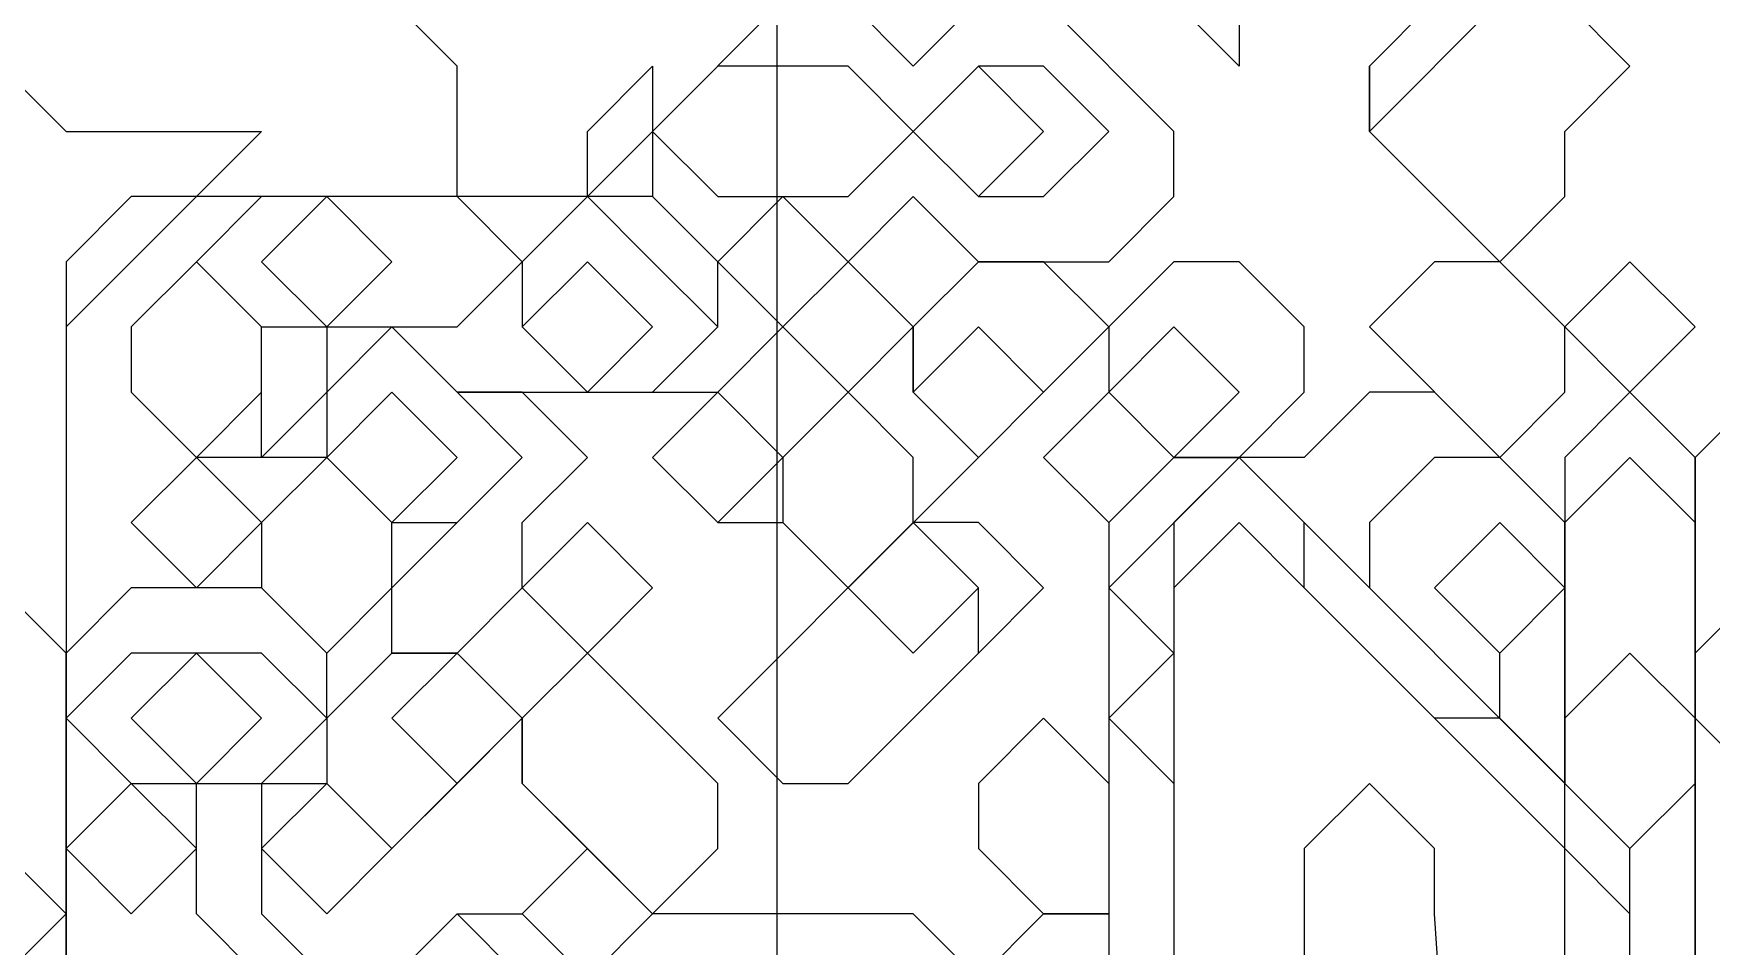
# Model space of a CAD drawing. Extents: x 46 to 224, y 52 to 151.
# Drawn here: x 163.21 to 178.54, y 69.37 to 77.71 of the extents above; entities that cross this region are included whole.
import ezdxf

# ---------------------------------------------------------------- set-up
doc = ezdxf.new("R2010")
doc.units = 0
doc.layers.add('OUTLINE', color=1, linetype='CONTINUOUS')

msp = doc.modelspace()

# ---------------------------------------------------------------- linework, layer by layer
for p, q in [((167.077, 77.4088), (166.4818, 78.004)), ((170.0532, 78.004), (168.8627, 76.8135)), ((171.2437, 77.4088), (170.6484, 78.004)), ((171.8389, 78.004), (171.2437, 77.4088)), ((173.6246, 76.8135), (172.4341, 78.004)), ((174.2198, 77.4088), (173.6246, 78.004)), ((174.2198, 78.004), (174.2198, 77.4088)), ((175.4103, 77.4088), (176.0056, 78.004)), ((176.0056, 78.004), (175.4103, 77.4088)), ((175.4103, 77.4088), (176.0056, 78.004)), ((176.0056, 78.004), (175.4103, 77.4088)), ((176.6008, 78.004), (175.4103, 76.8135)), ((177.7913, 77.4088), (177.196, 78.004)), ((162.9103, 77.4088), (163.5056, 76.8135)), ((167.077, 76.8135), (167.077, 77.4088)), ((168.2675, 76.8135), (168.8627, 77.4088)), ((168.8627, 77.4088), (168.8627, 76.8135)), ((169.4579, 77.4088), (168.8627, 76.8135)), ((170.6484, 77.4088), (169.4579, 77.4088)), ((171.2437, 76.8135), (170.6484, 77.4088)), ((171.8389, 77.4088), (171.2437, 76.8135)), ((171.8389, 77.4088), (171.2437, 76.8135)), ((171.8389, 77.4088), (171.2437, 76.8135)), ((172.4341, 77.4088), (171.8389, 77.4088)), ((172.4341, 76.8135), (171.8389, 77.4088)), ((172.4341, 76.8135), (171.8389, 77.4088)), ((173.0294, 76.8135), (172.4341, 77.4088)), ((175.4103, 76.8135), (175.4103, 77.4088)), ((175.4103, 77.4088), (175.4103, 76.8135)), ((177.196, 76.8135), (177.7913, 77.4088)), ((163.5056, 76.8135), (165.2913, 76.8135)), ((165.2913, 76.8135), (164.696, 76.2183)), ((167.077, 76.2183), (167.077, 76.8135)), ((168.8627, 76.8135), (168.2675, 76.2183)), ((168.2675, 76.2183), (168.2675, 76.8135)), ((168.8627, 76.8135), (168.8627, 76.2183)), ((168.8627, 76.8135), (169.4579, 76.2183)), ((170.6484, 76.2183), (171.2437, 76.8135)), ((171.2437, 76.8135), (171.8389, 76.2183)), ((171.2437, 76.8135), (171.8389, 76.2183)), ((171.2437, 76.8135), (171.8389, 76.2183)), ((171.8389, 76.2183), (172.4341, 76.8135)), ((171.8389, 76.2183), (172.4341, 76.8135)), ((172.4341, 76.2183), (173.0294, 76.8135)), ((173.6246, 76.2183), (173.6246, 76.8135)), ((175.4103, 76.8135), (176.6008, 75.623)), ((177.196, 76.2183), (177.196, 76.8135)), ((164.1008, 76.2183), (163.5056, 75.623)), ((164.696, 76.2183), (163.5056, 75.0278)), ((164.696, 76.2183), (164.1008, 76.2183)), ((165.2913, 76.2183), (164.696, 75.623)), ((168.8627, 76.2183), (164.696, 76.2183)), ((165.2913, 76.2183), (164.696, 75.623)), ((165.2913, 76.2183), (164.696, 75.623)), ((165.8865, 76.2183), (165.2913, 76.2183)), ((167.077, 76.2183), (165.2913, 76.2183)), ((165.8865, 76.2183), (165.2913, 75.623)), ((167.077, 76.2183), (165.2913, 76.2183)), ((166.4818, 75.623), (165.8865, 76.2183)), ((166.4818, 75.623), (165.8865, 76.2183)), ((168.8627, 76.2183), (167.077, 76.2183)), ((167.6722, 75.623), (167.077, 76.2183)), ((167.6722, 75.623), (167.077, 76.2183)), ((168.2675, 76.2183), (167.6722, 75.623)), ((168.2675, 76.2183), (167.6722, 75.623)), ((168.8627, 75.623), (168.2675, 76.2183)), ((168.8627, 75.623), (168.2675, 76.2183)), ((168.8627, 76.2183), (169.4579, 75.623)), ((169.4579, 75.623), (168.8627, 76.2183)), ((169.4579, 75.623), (168.8627, 76.2183)), ((169.4579, 76.2183), (170.6484, 76.2183)), ((170.0532, 76.2183), (169.4579, 75.623)), ((170.6484, 75.623), (170.0532, 76.2183)), ((171.2437, 76.2183), (170.6484, 75.623)), ((171.2437, 76.2183), (170.6484, 75.623)), ((171.2437, 76.2183), (170.6484, 75.623)), ((171.2437, 76.2183), (170.6484, 75.623)), ((171.8389, 75.623), (171.2437, 76.2183)), ((171.8389, 75.623), (171.2437, 76.2183)), ((171.8389, 75.623), (171.2437, 76.2183)), ((171.8389, 75.623), (171.2437, 76.2183)), ((171.8389, 76.2183), (172.4341, 76.2183)), ((173.0294, 75.623), (173.6246, 76.2183)), ((176.6008, 75.623), (177.196, 76.2183)), ((163.5056, 75.623), (163.5056, 68.4802)), ((164.696, 75.623), (164.1008, 75.0278)), ((164.696, 75.623), (164.1008, 75.0278)), ((164.696, 75.623), (165.2913, 75.0278)), ((164.696, 75.623), (165.2913, 75.0278)), ((165.2913, 75.0278), (164.696, 75.623)), ((164.696, 75.623), (165.2913, 75.0278)), ((165.2913, 75.0278), (164.696, 75.623)), ((165.2913, 75.623), (165.8865, 75.0278)), ((165.8865, 75.0278), (166.4818, 75.623)), ((165.8865, 75.0278), (166.4818, 75.623)), ((167.077, 75.0278), (167.6722, 75.623)), ((167.077, 75.0278), (167.6722, 75.623)), ((168.2675, 75.623), (167.6722, 75.0278)), ((167.6722, 75.623), (167.6722, 75.0278)), ((168.2675, 75.623), (167.6722, 75.0278)), ((168.2675, 75.623), (167.6722, 75.0278)), ((167.6722, 75.623), (167.6722, 75.0278)), ((168.8627, 75.0278), (168.2675, 75.623)), ((168.8627, 75.0278), (168.2675, 75.623)), ((168.8627, 75.0278), (168.2675, 75.623)), ((169.4579, 75.0278), (168.8627, 75.623)), ((169.4579, 75.0278), (168.8627, 75.623)), ((169.4579, 75.0278), (169.4579, 75.623)), ((169.4579, 75.623), (170.0532, 75.0278)), ((170.0532, 75.0278), (170.6484, 75.623)), ((170.6484, 75.623), (170.0532, 75.0278)), ((170.6484, 75.623), (170.0532, 75.0278)), ((170.6484, 75.623), (171.2437, 75.0278)), ((170.6484, 75.623), (171.2437, 75.0278)), ((170.6484, 75.623), (171.2437, 75.0278)), ((171.2437, 75.0278), (170.6484, 75.623)), ((171.2437, 75.0278), (170.6484, 75.623)), ((170.6484, 75.623), (171.2437, 75.0278)), ((171.2437, 75.0278), (171.8389, 75.623)), ((171.2437, 75.0278), (171.8389, 75.623)), ((171.8389, 75.623), (171.2437, 75.0278)), ((171.2437, 75.0278), (171.8389, 75.623)), ((171.2437, 75.0278), (171.8389, 75.623)), ((171.2437, 75.0278), (171.8389, 75.623)), ((171.8389, 75.623), (173.0294, 75.623)), ((172.4341, 75.623), (171.8389, 75.623)), ((173.0294, 75.0278), (172.4341, 75.623)), ((173.6246, 75.623), (173.0294, 75.0278)), ((174.2198, 75.623), (173.6246, 75.623)), ((174.8151, 75.0278), (174.2198, 75.623)), ((176.0056, 75.623), (175.4103, 75.0278)), ((176.6008, 75.623), (176.0056, 75.623)), ((177.196, 75.0278), (176.6008, 75.623)), ((177.7913, 75.623), (177.196, 75.0278)), ((178.3865, 75.0278), (177.7913, 75.623)), ((163.5056, 75.0278), (163.5056, 71.4564)), ((164.1008, 75.0278), (164.1008, 74.4326)), ((164.1008, 75.0278), (164.1008, 74.4326)), ((165.2913, 75.0278), (165.8865, 75.0278)), ((165.2913, 75.0278), (165.8865, 75.0278)), ((165.2913, 74.4326), (165.2913, 75.0278)), ((165.2913, 75.0278), (165.8865, 75.0278)), ((165.2913, 74.4326), (165.2913, 75.0278)), ((165.2913, 75.0278), (167.077, 75.0278)), ((165.2913, 74.4326), (165.2913, 75.0278)), ((165.2913, 75.0278), (167.077, 75.0278)), ((165.2913, 74.4326), (165.2913, 75.0278)), ((165.8865, 75.0278), (165.8865, 74.4326)), ((165.8865, 75.0278), (165.8865, 73.8373)), ((166.4818, 75.0278), (165.8865, 74.4326)), ((166.4818, 75.0278), (165.8865, 74.4326)), ((167.077, 74.4326), (166.4818, 75.0278)), ((167.077, 74.4326), (166.4818, 75.0278)), ((167.6722, 75.0278), (168.2675, 74.4326)), ((167.6722, 75.0278), (168.2675, 74.4326)), ((167.6722, 75.0278), (168.2675, 74.4326)), ((167.6722, 75.0278), (168.2675, 74.4326)), ((167.6722, 75.0278), (168.2675, 74.4326)), ((168.2675, 74.4326), (168.8627, 75.0278)), ((168.2675, 74.4326), (168.8627, 75.0278)), ((168.2675, 74.4326), (168.8627, 75.0278)), ((168.8627, 74.4326), (169.4579, 75.0278)), ((168.8627, 74.4326), (169.4579, 75.0278)), ((168.8627, 74.4326), (169.4579, 75.0278)), ((170.0532, 75.0278), (169.4579, 74.4326)), ((170.0532, 75.0278), (169.4579, 74.4326)), ((170.0532, 75.0278), (169.4579, 74.4326)), ((170.0532, 75.0278), (169.4579, 74.4326)), ((170.6484, 74.4326), (170.0532, 75.0278)), ((170.6484, 74.4326), (170.0532, 75.0278)), ((170.6484, 74.4326), (170.0532, 75.0278)), ((170.0532, 75.0278), (170.6484, 74.4326)), ((170.0532, 75.0278), (170.6484, 74.4326)), ((170.6484, 74.4326), (170.0532, 75.0278)), ((170.6484, 74.4326), (171.2437, 75.0278)), ((170.6484, 74.4326), (171.2437, 75.0278)), ((171.2437, 74.4326), (171.2437, 75.0278)), ((171.2437, 75.0278), (171.2437, 74.4326)), ((171.8389, 75.0278), (171.2437, 74.4326)), ((172.4341, 74.4326), (171.8389, 75.0278)), ((172.4341, 74.4326), (173.0294, 75.0278)), ((173.0294, 75.0278), (173.0294, 74.4326)), ((173.6246, 75.0278), (173.0294, 74.4326)), ((174.2198, 74.4326), (173.6246, 75.0278)), ((174.8151, 74.4326), (174.8151, 75.0278)), ((175.4103, 75.0278), (176.6008, 73.8373)), ((177.196, 74.4326), (177.196, 75.0278)), ((177.196, 75.0278), (177.7913, 74.4326)), ((177.7913, 74.4326), (178.3865, 75.0278)), ((164.1008, 74.4326), (164.696, 73.8373)), ((164.1008, 74.4326), (164.696, 73.8373)), ((164.696, 73.8373), (165.2913, 74.4326)), ((164.696, 73.8373), (165.2913, 74.4326)), ((164.696, 73.8373), (165.2913, 74.4326)), ((165.8865, 74.4326), (165.2913, 73.8373)), ((165.2913, 73.8373), (165.2913, 74.4326)), ((166.4818, 74.4326), (165.8865, 73.8373)), ((165.8865, 74.4326), (165.8865, 73.8373)), ((165.8865, 74.4326), (165.8865, 73.8373)), ((167.077, 73.8373), (166.4818, 74.4326)), ((167.6722, 74.4326), (167.077, 74.4326)), ((167.077, 74.4326), (169.4579, 74.4326)), ((167.6722, 73.8373), (167.077, 74.4326)), ((167.077, 74.4326), (168.8627, 74.4326)), ((167.6722, 73.8373), (167.077, 74.4326)), ((167.6722, 73.8373), (167.077, 74.4326)), ((168.2675, 73.8373), (167.6722, 74.4326)), ((168.2675, 74.4326), (168.8627, 74.4326)), ((168.2675, 74.4326), (168.8627, 74.4326)), ((169.4579, 74.4326), (168.8627, 73.8373)), ((169.4579, 74.4326), (168.8627, 73.8373)), ((169.4579, 74.4326), (170.0532, 73.8373)), ((169.4579, 74.4326), (170.0532, 73.8373)), ((169.4579, 74.4326), (170.0532, 73.8373)), ((170.0532, 73.8373), (169.4579, 74.4326)), ((169.4579, 74.4326), (170.0532, 73.8373)), ((170.0532, 73.8373), (170.6484, 74.4326)), ((170.0532, 73.8373), (170.6484, 74.4326)), ((170.6484, 74.4326), (170.0532, 73.8373)), ((170.0532, 73.8373), (170.6484, 74.4326)), ((170.0532, 73.8373), (170.6484, 74.4326)), ((171.2437, 73.8373), (170.6484, 74.4326)), ((171.8389, 73.8373), (171.2437, 74.4326)), ((171.2437, 74.4326), (171.8389, 73.8373)), ((171.2437, 74.4326), (171.8389, 73.8373)), ((171.8389, 73.8373), (172.4341, 74.4326)), ((171.8389, 73.8373), (172.4341, 74.4326)), ((173.0294, 74.4326), (172.4341, 73.8373)), ((173.0294, 74.4326), (172.4341, 73.8373)), ((173.0294, 74.4326), (173.6246, 73.8373)), ((173.0294, 74.4326), (173.6246, 73.8373)), ((173.6246, 73.8373), (173.0294, 74.4326)), ((173.6246, 73.8373), (173.0294, 74.4326)), ((173.6246, 73.8373), (174.2198, 74.4326)), ((174.2198, 73.8373), (174.8151, 74.4326)), ((175.4103, 74.4326), (174.8151, 73.8373)), ((175.4103, 74.4326), (174.8151, 73.8373)), ((176.0056, 74.4326), (175.4103, 74.4326)), ((176.0056, 74.4326), (175.4103, 74.4326)), ((177.196, 73.2421), (176.0056, 74.4326)), ((177.196, 73.2421), (176.0056, 74.4326)), ((176.6008, 73.8373), (177.196, 74.4326)), ((177.7913, 74.4326), (177.196, 73.8373)), ((177.7913, 74.4326), (177.196, 73.8373)), ((178.3865, 73.8373), (177.7913, 74.4326)), ((178.3865, 73.8373), (177.7913, 74.4326)), ((178.9818, 74.4326), (178.3865, 73.8373)), ((178.9818, 74.4326), (178.3865, 73.8373)), ((164.696, 73.8373), (164.1008, 73.2421)), ((164.696, 73.8373), (164.1008, 73.2421)), ((164.696, 73.8373), (164.1008, 73.2421)), ((165.2913, 73.2421), (164.696, 73.8373)), ((165.8865, 73.8373), (164.696, 73.8373)), ((165.2913, 73.2421), (164.696, 73.8373)), ((165.2913, 73.2421), (164.696, 73.8373)), ((165.8865, 73.8373), (165.2913, 73.2421)), ((165.8865, 73.8373), (165.2913, 73.2421)), ((165.8865, 73.8373), (166.4818, 73.2421)), ((165.8865, 73.8373), (166.4818, 73.2421)), ((166.4818, 73.2421), (165.8865, 73.8373)), ((165.8865, 73.8373), (166.4818, 73.2421)), ((166.4818, 73.2421), (165.8865, 73.8373)), ((166.4818, 73.2421), (167.077, 73.8373)), ((166.4818, 72.6468), (167.6722, 73.8373)), ((167.077, 73.2421), (167.6722, 73.8373)), ((167.077, 73.2421), (167.6722, 73.8373)), ((167.6722, 73.2421), (168.2675, 73.8373)), ((168.8627, 73.8373), (169.4579, 73.2421)), ((168.8627, 73.8373), (169.4579, 73.2421)), ((169.4579, 73.2421), (170.0532, 73.8373)), ((170.0532, 73.8373), (170.0532, 73.2421)), ((170.6484, 72.6468), (171.8389, 73.8373)), ((171.2437, 73.2421), (171.2437, 73.8373)), ((172.4341, 73.8373), (173.0294, 73.2421)), ((172.4341, 73.8373), (173.0294, 73.2421)), ((173.6246, 73.8373), (173.0294, 73.2421)), ((173.6246, 73.8373), (173.0294, 73.2421)), ((174.2198, 73.8373), (173.0294, 72.6468)), ((174.2198, 73.8373), (173.0294, 72.6468)), ((173.0294, 73.2421), (173.6246, 73.8373)), ((174.2198, 73.8373), (173.0294, 72.6468)), ((173.0294, 73.2421), (173.6246, 73.8373)), ((174.2198, 73.8373), (173.6246, 73.2421)), ((174.8151, 73.8373), (173.6246, 73.8373)), ((174.8151, 73.8373), (173.6246, 73.8373)), ((173.6246, 73.8373), (174.2198, 73.8373)), ((174.2198, 73.8373), (173.6246, 73.2421)), ((177.7913, 70.2659), (174.2198, 73.8373)), ((175.4103, 72.6468), (174.2198, 73.8373)), ((177.7913, 70.2659), (174.2198, 73.8373)), ((174.8151, 73.2421), (174.2198, 73.8373)), ((177.7913, 70.2659), (174.2198, 73.8373)), ((176.0056, 73.8373), (175.4103, 73.2421)), ((176.6008, 73.8373), (176.0056, 73.8373)), ((177.196, 73.2421), (176.6008, 73.8373)), ((177.196, 73.8373), (177.196, 70.8611)), ((177.196, 73.8373), (177.196, 70.8611)), ((177.7913, 73.8373), (177.196, 73.2421)), ((178.3865, 73.2421), (177.7913, 73.8373)), ((178.3865, 73.8373), (178.3865, 68.4802)), ((178.3865, 68.4802), (178.3865, 73.8373)), ((178.3865, 73.8373), (178.3865, 68.4802)), ((178.3865, 68.4802), (178.3865, 73.8373)), ((164.1008, 73.2421), (164.696, 72.6468)), ((164.1008, 73.2421), (164.696, 72.6468)), ((164.1008, 73.2421), (164.696, 72.6468)), ((164.696, 72.6468), (165.2913, 73.2421)), ((164.696, 72.6468), (165.2913, 73.2421)), ((164.696, 72.6468), (165.2913, 73.2421)), ((165.2913, 73.2421), (165.2913, 72.6468)), ((165.2913, 73.2421), (165.2913, 72.6468)), ((166.4818, 73.2421), (167.077, 73.2421)), ((166.4818, 72.6468), (166.4818, 73.2421)), ((166.4818, 73.2421), (167.077, 73.2421)), ((166.4818, 72.6468), (166.4818, 73.2421)), ((167.6722, 72.6468), (167.6722, 73.2421)), ((168.2675, 73.2421), (167.6722, 72.6468)), ((168.8627, 72.6468), (168.2675, 73.2421)), ((169.4579, 73.2421), (170.0532, 73.2421)), ((171.2437, 73.2421), (169.4579, 71.4564)), ((171.2437, 73.2421), (169.4579, 71.4564)), ((170.0532, 73.2421), (170.6484, 72.6468)), ((170.0532, 73.2421), (170.6484, 72.6468)), ((171.2437, 73.2421), (170.6484, 72.6468)), ((170.6484, 72.6468), (171.2437, 73.2421)), ((171.2437, 73.2421), (170.6484, 72.6468)), ((171.2437, 73.2421), (170.6484, 72.6468)), ((171.2437, 73.2421), (170.6484, 72.6468)), ((171.8389, 72.6468), (171.2437, 73.2421)), ((171.8389, 73.2421), (171.2437, 73.2421)), ((171.8389, 72.6468), (171.2437, 73.2421)), ((171.8389, 72.6468), (171.2437, 73.2421)), ((171.8389, 72.6468), (171.2437, 73.2421)), ((171.8389, 72.6468), (171.2437, 73.2421)), ((172.4341, 72.6468), (171.8389, 73.2421)), ((173.0294, 73.2421), (173.0294, 70.8611)), ((173.0294, 73.2421), (173.0294, 70.8611)), ((173.6246, 73.2421), (173.6246, 58.3611)), ((173.6246, 73.2421), (173.6246, 58.3611)), ((174.2198, 73.2421), (173.6246, 72.6468)), ((174.2198, 73.2421), (173.6246, 72.6468)), ((174.8151, 72.6468), (174.2198, 73.2421)), ((174.8151, 72.6468), (174.2198, 73.2421)), ((174.8151, 72.6468), (174.8151, 73.2421)), ((175.4103, 73.2421), (175.4103, 72.6468)), ((176.6008, 73.2421), (176.0056, 72.6468)), ((176.6008, 73.2421), (176.0056, 72.6468)), ((177.196, 72.6468), (176.6008, 73.2421)), ((177.196, 72.6468), (176.6008, 73.2421)), ((177.196, 70.8611), (177.196, 73.2421)), ((177.196, 70.8611), (177.196, 73.2421)), ((177.196, 72.6468), (177.196, 73.2421)), ((177.196, 73.2421), (177.196, 70.8611)), ((178.3865, 72.6468), (178.3865, 73.2421)), ((163.5056, 72.0516), (162.9103, 72.6468)), ((163.5056, 72.0516), (162.9103, 72.6468)), ((164.1008, 72.6468), (163.5056, 72.0516)), ((164.1008, 72.6468), (163.5056, 72.0516)), ((165.2913, 72.6468), (164.1008, 72.6468)), ((165.2913, 72.6468), (164.1008, 72.6468)), ((165.2913, 72.6468), (165.8865, 72.0516)), ((165.8865, 72.0516), (165.2913, 72.6468)), ((165.2913, 72.6468), (165.8865, 72.0516)), ((165.8865, 72.0516), (165.2913, 72.6468)), ((165.8865, 72.0516), (166.4818, 72.6468)), ((165.8865, 72.0516), (166.4818, 72.6468)), ((166.4818, 72.0516), (166.4818, 72.6468)), ((167.077, 72.0516), (167.6722, 72.6468)), ((167.6722, 72.6468), (168.2675, 72.0516)), ((168.2675, 72.0516), (168.8627, 72.6468)), ((170.6484, 72.6468), (171.2437, 72.0516)), ((170.6484, 72.6468), (171.2437, 72.0516)), ((170.6484, 72.6468), (171.2437, 72.0516)), ((170.6484, 72.6468), (171.2437, 72.0516)), ((171.2437, 72.0516), (171.8389, 72.6468)), ((171.2437, 72.0516), (171.8389, 72.6468)), ((171.2437, 72.0516), (171.8389, 72.6468)), ((171.2437, 72.0516), (171.8389, 72.6468)), ((171.8389, 72.0516), (172.4341, 72.6468)), ((171.8389, 72.0516), (171.8389, 72.6468)), ((173.0294, 72.6468), (173.0294, 67.8849)), ((173.0294, 72.6468), (173.6246, 72.0516)), ((173.0294, 72.6468), (173.6246, 72.0516)), ((173.6246, 72.6468), (173.6246, 58.3611)), ((173.6246, 72.6468), (173.6246, 58.3611)), ((176.0056, 71.4564), (174.8151, 72.6468)), ((175.4103, 72.0516), (174.8151, 72.6468)), ((175.4103, 72.0516), (174.8151, 72.6468)), ((176.0056, 72.6468), (176.6008, 72.0516)), ((176.0056, 72.6468), (176.6008, 72.0516)), ((176.6008, 72.0516), (177.196, 72.6468)), ((176.6008, 72.0516), (177.196, 72.6468)), ((176.6008, 72.0516), (177.196, 72.6468)), ((178.3865, 70.8611), (178.3865, 72.6468)), ((178.9818, 72.6468), (178.3865, 72.0516)), ((164.1008, 72.0516), (163.5056, 71.4564)), ((163.5056, 69.0754), (163.5056, 72.0516)), ((163.5056, 69.0754), (163.5056, 72.0516)), ((163.5056, 72.0516), (163.5056, 71.4564)), ((163.5056, 72.0516), (163.5056, 71.4564)), ((165.2913, 72.0516), (164.1008, 72.0516)), ((164.696, 72.0516), (164.1008, 71.4564)), ((164.696, 72.0516), (164.1008, 71.4564)), ((165.2913, 72.0516), (164.696, 72.0516)), ((165.2913, 71.4564), (164.696, 72.0516)), ((165.8865, 71.4564), (165.2913, 72.0516)), ((165.8865, 71.4564), (165.2913, 72.0516)), ((165.8865, 71.4564), (165.8865, 72.0516)), ((166.4818, 72.0516), (165.8865, 71.4564)), ((165.8865, 71.4564), (165.8865, 72.0516)), ((166.4818, 72.0516), (165.8865, 71.4564)), ((167.077, 72.0516), (166.4818, 71.4564)), ((167.077, 72.0516), (166.4818, 72.0516)), ((166.4818, 72.0516), (167.077, 72.0516)), ((167.077, 72.0516), (166.4818, 72.0516)), ((167.077, 72.0516), (166.4818, 72.0516)), ((167.077, 72.0516), (166.4818, 71.4564)), ((167.077, 72.0516), (166.4818, 72.0516)), ((167.6722, 71.4564), (167.077, 72.0516)), ((167.6722, 71.4564), (167.077, 72.0516)), ((167.6722, 71.4564), (167.077, 72.0516)), ((167.6722, 71.4564), (167.077, 72.0516)), ((167.6722, 71.4564), (167.077, 72.0516)), ((167.6722, 71.4564), (167.077, 72.0516)), ((168.2675, 72.0516), (167.6722, 71.4564)), ((168.8627, 71.4564), (168.2675, 72.0516)), ((170.6484, 70.8611), (171.8389, 72.0516)), ((170.6484, 70.8611), (171.8389, 72.0516)), ((173.6246, 72.0516), (173.0294, 71.4564)), ((173.6246, 72.0516), (173.0294, 71.4564)), ((177.196, 70.2659), (175.4103, 72.0516)), ((177.196, 70.2659), (175.4103, 72.0516)), ((176.6008, 71.4564), (176.6008, 72.0516)), ((177.7913, 72.0516), (177.196, 71.4564)), ((177.7913, 72.0516), (177.196, 71.4564)), ((178.3865, 71.4564), (177.7913, 72.0516)), ((178.3865, 71.4564), (177.7913, 72.0516)), ((178.3865, 72.0516), (178.3865, 71.4564)), ((163.5056, 71.4564), (164.1008, 70.8611)), ((163.5056, 71.4564), (164.1008, 70.8611)), ((163.5056, 71.4564), (164.1008, 70.8611)), ((163.5056, 71.4564), (164.1008, 70.8611)), ((164.1008, 71.4564), (164.696, 70.8611)), ((164.1008, 71.4564), (164.696, 70.8611)), ((164.696, 70.8611), (165.2913, 71.4564)), ((165.2913, 70.8611), (165.8865, 71.4564)), ((165.2913, 70.8611), (165.8865, 71.4564)), ((165.2913, 70.8611), (165.8865, 71.4564)), ((165.2913, 70.8611), (165.8865, 71.4564)), ((165.8865, 71.4564), (165.8865, 70.8611)), ((165.8865, 71.4564), (165.8865, 70.8611)), ((166.4818, 71.4564), (167.077, 70.8611)), ((166.4818, 70.2659), (167.6722, 71.4564)), ((166.4818, 71.4564), (167.077, 70.8611)), ((167.077, 70.8611), (167.6722, 71.4564)), ((167.077, 70.8611), (167.6722, 71.4564)), ((167.077, 70.8611), (167.6722, 71.4564)), ((167.077, 70.8611), (167.6722, 71.4564)), ((167.6722, 70.8611), (167.6722, 71.4564)), ((167.6722, 71.4564), (167.6722, 70.8611)), ((169.4579, 70.8611), (168.8627, 71.4564)), ((169.4579, 71.4564), (170.0532, 70.8611)), ((169.4579, 71.4564), (170.0532, 70.8611)), ((172.4341, 71.4564), (171.8389, 70.8611)), ((172.4341, 71.4564), (171.8389, 70.8611)), ((173.0294, 70.8611), (172.4341, 71.4564)), ((173.0294, 70.8611), (172.4341, 71.4564)), ((173.0294, 71.4564), (173.6246, 70.8611)), ((173.0294, 71.4564), (173.6246, 70.8611)), ((176.6008, 71.4564), (176.0056, 71.4564)), ((177.7913, 70.2659), (176.6008, 71.4564)), ((177.196, 70.8611), (176.6008, 71.4564)), ((177.196, 71.4564), (177.196, 70.8611)), ((177.196, 71.4564), (177.196, 70.8611)), ((178.3865, 71.4564), (178.9818, 70.8611)), ((178.3865, 70.8611), (178.3865, 71.4564)), ((178.3865, 70.8611), (178.3865, 71.4564)), ((164.1008, 70.8611), (163.5056, 70.2659)), ((164.1008, 70.8611), (165.2913, 70.8611)), ((164.1008, 70.8611), (165.8865, 70.8611)), ((164.696, 70.2659), (164.1008, 70.8611)), ((164.1008, 70.8611), (165.2913, 70.8611)), ((164.1008, 70.8611), (165.2913, 70.8611)), ((164.696, 69.6707), (164.696, 70.8611)), ((164.696, 70.8611), (165.2913, 70.8611)), ((164.696, 70.8611), (165.2913, 70.8611)), ((165.8865, 70.8611), (165.2913, 70.2659)), ((165.2913, 70.8611), (165.2913, 69.6707)), ((166.4818, 70.2659), (165.8865, 70.8611)), ((165.8865, 70.8611), (166.4818, 70.2659)), ((165.8865, 70.8611), (166.4818, 70.2659)), ((165.8865, 70.8611), (166.4818, 70.2659)), ((166.4818, 70.2659), (167.077, 70.8611)), ((166.4818, 70.2659), (167.077, 70.8611)), ((168.2675, 70.2659), (167.6722, 70.8611)), ((167.6722, 70.8611), (168.8627, 69.6707)), ((169.4579, 70.2659), (169.4579, 70.8611)), ((170.0532, 70.8611), (170.6484, 70.8611)), ((170.0532, 70.8611), (170.6484, 70.8611)), ((171.8389, 70.8611), (171.8389, 70.2659)), ((171.8389, 70.8611), (171.8389, 70.2659)), ((173.6246, 70.8611), (173.6246, 68.4802)), ((173.6246, 70.8611), (173.6246, 68.4802)), ((175.4103, 70.8611), (174.8151, 70.2659)), ((175.4103, 70.8611), (174.8151, 70.2659)), ((176.0056, 70.2659), (175.4103, 70.8611)), ((176.0056, 70.2659), (175.4103, 70.8611)), ((177.196, 70.8611), (177.7913, 70.2659)), ((177.196, 70.8611), (177.7913, 70.2659)), ((177.196, 70.2659), (177.196, 70.8611)), ((177.196, 70.8611), (177.7913, 70.2659)), ((177.7913, 70.2659), (178.3865, 70.8611)), ((177.7913, 70.2659), (178.3865, 70.8611)), ((177.7913, 70.2659), (178.3865, 70.8611)), ((163.5056, 69.6707), (162.9103, 70.2659)), ((163.5056, 70.2659), (164.1008, 69.6707)), ((164.1008, 69.6707), (164.696, 70.2659)), ((165.2913, 70.2659), (165.8865, 69.6707)), ((165.8865, 69.6707), (166.4818, 70.2659)), ((167.6722, 69.6707), (168.2675, 70.2659)), ((168.2675, 70.2659), (167.6722, 69.6707)), ((168.2675, 70.2659), (167.6722, 69.6707)), ((168.2675, 70.2659), (167.6722, 69.6707)), ((168.8627, 69.6707), (168.2675, 70.2659)), ((168.8627, 69.6707), (168.2675, 70.2659)), ((168.8627, 69.6707), (168.2675, 70.2659)), ((168.8627, 69.6707), (169.4579, 70.2659)), ((171.8389, 70.2659), (172.4341, 69.6707)), ((171.8389, 70.2659), (172.4341, 69.6707)), ((174.8151, 70.2659), (174.8151, 66.6945)), ((174.8151, 70.2659), (174.8151, 66.6945)), ((176.0056, 69.6707), (176.0056, 70.2659)), ((176.0056, 69.6707), (176.0056, 70.2659)), ((177.7913, 69.6707), (177.196, 70.2659)), ((177.196, 67.8849), (177.196, 70.2659)), ((177.196, 59.5516), (177.196, 70.2659)), ((177.7913, 51.8135), (177.7913, 70.2659)), ((177.7913, 69.0754), (177.7913, 70.2659)), ((177.7913, 56.5754), (177.7913, 70.2659)), ((177.7913, 56.5754), (177.7913, 70.2659)), ((162.9103, 69.0754), (163.5056, 69.6707)), ((165.2913, 69.0754), (164.696, 69.6707)), ((165.2913, 69.6707), (165.8865, 69.0754)), ((167.077, 69.6707), (165.8865, 68.4802)), ((167.6722, 69.0754), (167.077, 69.6707)), ((167.077, 69.6707), (167.6722, 69.6707)), ((167.6722, 69.0754), (167.077, 69.6707)), ((167.6722, 69.6707), (168.2675, 69.0754)), ((167.6722, 69.6707), (168.2675, 69.0754)), ((167.6722, 69.6707), (168.2675, 69.0754)), ((168.8627, 69.6707), (168.2675, 69.0754)), ((168.8627, 69.6707), (168.2675, 69.0754)), ((168.2675, 69.0754), (168.8627, 69.6707)), ((168.2675, 69.0754), (168.8627, 69.6707)), ((168.2675, 69.0754), (168.8627, 69.6707)), ((171.2437, 69.6707), (168.8627, 69.6707)), ((171.2437, 69.6707), (168.8627, 69.6707)), ((171.8389, 69.0754), (171.2437, 69.6707)), ((171.8389, 69.0754), (171.2437, 69.6707)), ((172.4341, 69.6707), (171.8389, 69.0754)), ((172.4341, 69.6707), (171.8389, 69.0754)), ((172.4341, 69.6707), (173.0294, 69.6707)), ((173.0294, 69.6707), (172.4341, 69.6707)), ((172.4341, 69.6707), (173.0294, 69.6707)), ((173.0294, 69.6707), (172.4341, 69.6707)), ((176.6008, 60.7421), (176.0056, 69.6707)), ((176.6008, 60.7421), (176.0056, 69.6707)), ((177.7913, 59.5516), (177.7913, 69.6707))]:
    msp.add_line(p, q)
at = {"layer": 'OUTLINE', "color": 1}
msp.add_line((170, 55), (170, 120), dxfattribs=at)

doc.saveas('drawing.dxf')
